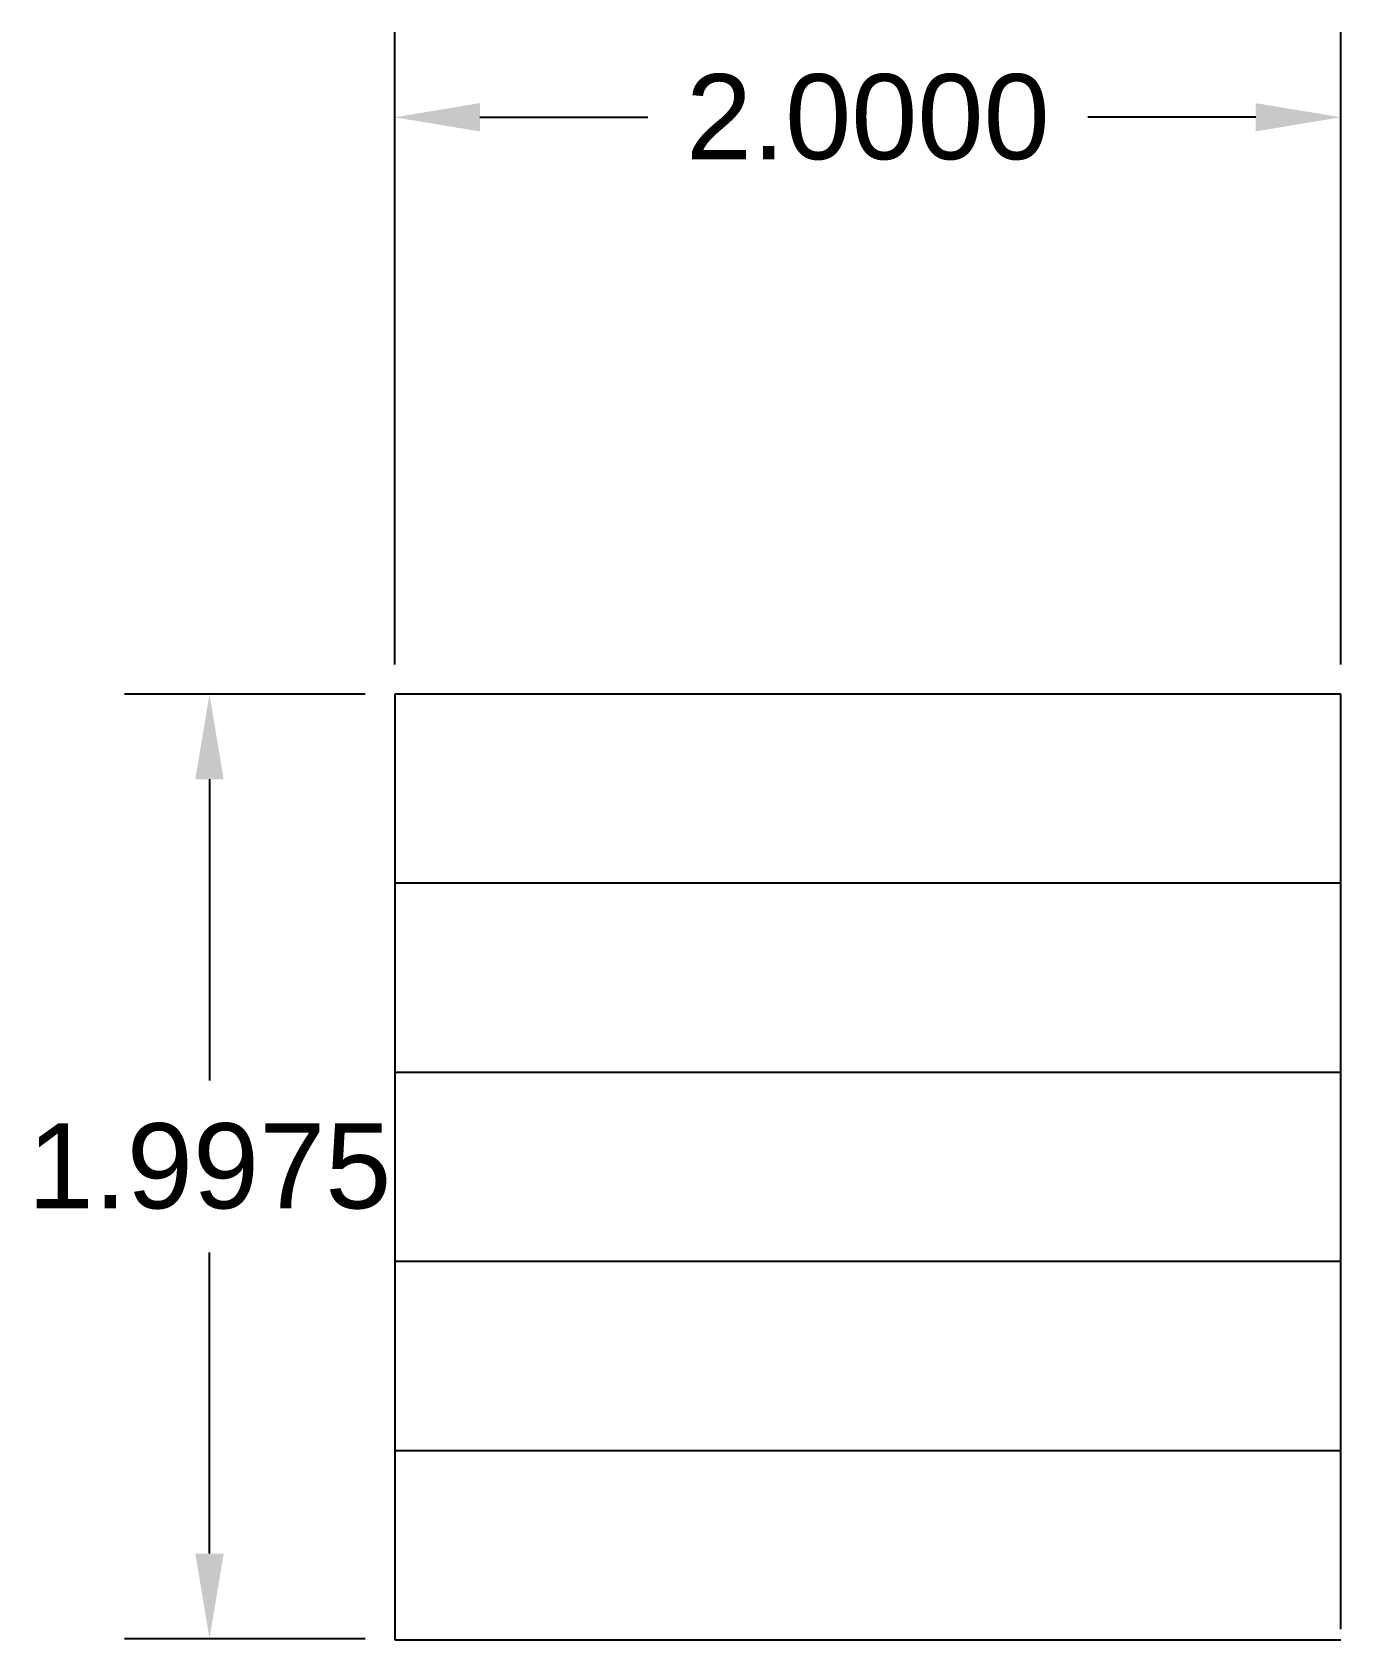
# Model space of a CAD drawing. Extents: x 1263.9 to 1273.3, y 663.4 to 676.8.
# Drawn here: x 1263.905 to 1266.672, y 663.421 to 666.821 of the extents above; entities outside this region: 1.
import ezdxf

# ---------------------------------------------------------------- set-up
doc = ezdxf.new("R2010")
doc.units = 0
doc.layers.add('ELE-ATERRAMENTO', color=5, linetype='Continuous')
doc.layers.get('0').off()
doc.styles.get("Standard").update_dxf_attribs({"font": 'Arial.ttf'})
doc.dimstyles.get("Standard").update_dxf_attribs({"dimtxt": 0.18, "dimasz": 0.18, "dimexe": 0.18, "dimexo": 0.0625, "dimgap": 0.09, "dimtad": 0, "dimtih": 1, "dimtoh": 1, "dimdec": 4, "dimzin": 0, "dimdsep": 46, "dimtxsty": 'Standard', "dimcen": 0.09, "dimadec": 0, "dimazin": 0, "dimtfac": 1, "dimtdec": 4, "dimtofl": 0, "dimtmove": 0, "dimatfit": 3, "dimfxl": 1, "dimtolj": 1, "dimtzin": 0, "dimarcsym": 0})

# ---------------------------------------------------------------- blocks, each defined once
blk = doc.blocks.new('*D17')
at = {"layer": 'ELE-ATERRAMENTO', "color": 0, "lineweight": -2, "transparency": 16777216}
for p, q in [((1264.6716, 665.4836), (1264.6716, 666.8213)), ((1266.6716, 665.4836), (1266.6716, 666.8213)), ((1264.8516, 666.6413), (1265.2067, 666.6413)), ((1266.4916, 666.6413), (1266.1365, 666.6413))]:
    blk.add_line(p, q, dxfattribs=at)
at = {"layer": 'ELE-ATERRAMENTO', "color": 0, "transparency": 16777216}
for points in [[(1264.8516, 666.6713), (1264.8516, 666.6113), (1264.6716, 666.6413)], [(1266.4916, 666.6713), (1266.4916, 666.6113), (1266.6716, 666.6413)]]:
    blk.add_solid(points, dxfattribs=at)
at = {"layer": 'ELE-ATERRAMENTO', "color": 0, "transparency": 16777216, "insert": (1265.6716, 666.6413), "char_height": 0.18, "attachment_point": 5}
blk.add_mtext('\\A1;2.0000', dxfattribs=at)
blk = doc.blocks.new('*D18')
at = {"layer": 'ELE-ATERRAMENTO', "color": 0, "lineweight": -2, "transparency": 16777216}
for p, q in [((1264.6091, 665.4211), (1264.0999, 665.4211)), ((1264.2799, 665.2411), (1264.2799, 664.6043)), ((1264.2799, 663.6036), (1264.2799, 664.2405)), ((1264.6091, 663.4236), (1264.0999, 663.4236))]:
    blk.add_line(p, q, dxfattribs=at)
at = {"layer": 'ELE-ATERRAMENTO', "color": 0, "transparency": 16777216}
for points in [[(1264.2499, 665.2411), (1264.3099, 665.2411), (1264.2799, 665.4211)], [(1264.2499, 663.6036), (1264.3099, 663.6036), (1264.2799, 663.4236)]]:
    blk.add_solid(points, dxfattribs=at)
at = {"layer": 'ELE-ATERRAMENTO', "color": 0, "transparency": 16777216, "insert": (1264.2799, 664.4224), "char_height": 0.18, "attachment_point": 5}
blk.add_mtext('\\A1;1.9975', dxfattribs=at)
blk = doc.blocks.new('eletroduto')
h = blk.add_hatch(color=2)
h.dxf.hatch_style = 1
h.paths.add_polyline_path([(1208.07, 982.94), (1208.07, 980.94), (1210.91, 982.94), (1208.07, 984.94)])
blk.add_line((1196.15, 982.94), (1208.07, 982.94))
at = {"color": 2}
for points in [[(1208.07, 982.94), (1208.07, 980.94), (1210.91, 982.94), (1208.07, 984.94)], [(1209.16, 981.7), (1209.16, 981.7), (1209.16, 981.7), (1209.16, 981.7)]]:
    blk.add_lwpolyline(points, close=True, dxfattribs=at)
at = {"color": 1}
blk.add_circle((1195.79, 982.94), 0.362, dxfattribs=at)

msp = doc.modelspace()

# ---------------------------------------------------------------- linework, layer by layer
at = {"layer": 'ELE-ATERRAMENTO'}
for p, q in [((1264.67159, 665.42113, -0.1), (1264.67159, 663.42113, -0.1)), ((1266.67159, 665.42113, -0.1), (1264.67159, 665.42113, -0.1)), ((1264.67159, 665.42113, -0.1), (1264.6716, 665.4211, -6.1)), ((1266.67159, 663.44346, -0.1), (1266.67159, 665.42113, -0.1)), ((1266.67159, 665.42113, -0.1), (1266.6716, 665.4211, -6.1)), ((1266.67159, 665.02113, -0.1), (1264.67159, 665.02113, -0.1)), ((1266.67159, 664.62113, -0.1), (1264.67159, 664.62113, -0.1)), ((1266.67159, 664.22113, -0.1), (1264.67159, 664.22113, -0.1)), ((1266.67159, 663.82113, -0.1), (1264.67159, 663.82113, -0.1)), ((1264.67159, 663.42359, -0.1), (1264.6716, 663.4236, -6.1)), ((1264.67159, 663.42113, -0.1), (1266.67159, 663.42113, -0.1)), ((1266.67159, 663.44346, -0.1), (1266.6716, 663.4435, -6.1))]:
    msp.add_line(p, q, dxfattribs=at)

# ---------------------------------------------------------------- block references
at = {"xscale": 0.01831465681536852, "yscale": 0.01831465681536852, "zscale": 0.01831465681536852, "rotation": 315.0000000005288}
msp.add_blockref('eletroduto', (1244.84966, 679.54354), dxfattribs=at)

# ---------------------------------------------------------------- dimensions: what is measured, and where the dimension line sits
at = {"layer": 'ELE-ATERRAMENTO'}
dim = msp.add_linear_dim(base=(1264.67159, 666.64133), p1=(1266.67159, 665.42113, -0.1), p2=(1264.67159, 665.42113, -0.1), dimstyle='Standard', dxfattribs=at)
dim.commit()
dim.dimension.update_dxf_attribs({"geometry": '*D17', "text_midpoint": (1265.67159, 666.64133)})
dim = msp.add_linear_dim(base=(1264.27988, 663.42359), p1=(1264.67159, 665.42113, -0.10001), p2=(1264.67159, 663.42359, -0.10001), angle=90, dimstyle='Standard', dxfattribs=at)
dim.commit()
dim.dimension.update_dxf_attribs({"geometry": '*D18', "text_midpoint": (1264.27988, 664.42236)})

doc.saveas('drawing.dxf')
